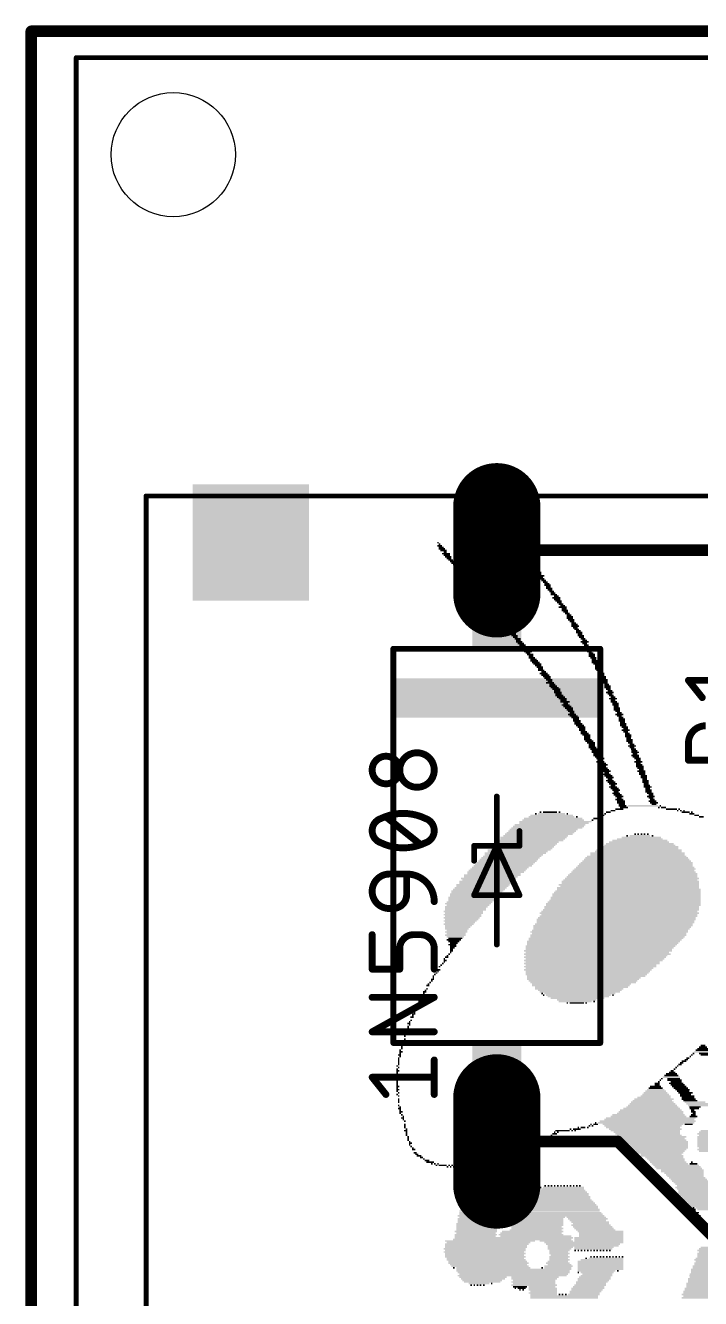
# Model space of a CAD drawing. Extents: x 38 to 139, y -3 to 81.
# Drawn here: x 37.85 to 55.25, y 48.33 to 81.15 of the extents above; entities that cross this region are included whole.
import ezdxf

# ---------------------------------------------------------------- set-up
doc = ezdxf.new("R2010")
doc.units = 0
for name, color, linetype in [('16', 132, 'CONTINUOUS'), ('17', 110, 'CONTINUOUS'), ('20', 31, 'CONTINUOUS'), ('21', 253, 'CONTINUOUS'), ('22', 253, 'CONTINUOUS'), ('23', 53, 'CONTINUOUS'), ('25', 253, 'CONTINUOUS'), ('27', 253, 'CONTINUOUS'), ('39', 12, 'CONTINUOUS'), ('51', 253, 'CONTINUOUS')]:
    doc.layers.add(name, color=color, linetype=linetype)

# ---------------------------------------------------------------- blocks, each defined once
blk = doc.blocks.new('RECT')
blk.add_solid([(-0.5, -0.5), (0.5, -0.5), (-0.5, 0.5), (0.5, 0.5)])
blk = doc.blocks.new('LONGP100')
at = {"const_width": 1}
blk.add_lwpolyline([(-0.5, 0), (0.5, 0)], dxfattribs=at)
at = {"const_width": 0.5}
for points in [[(-0.5, 0.25, 1), (-0.5, -0.25)], [(0.5, -0.25, 1), (0.5, 0.25)]]:
    blk.add_lwpolyline(points, format="xyb", dxfattribs=at)

msp = doc.modelspace()

# ---------------------------------------------------------------- linework, layer by layer
at = {"layer": '16', "const_width": 0.3}
for points in [[(38, 81), (138, 81)], [(38, 19.5), (38, 81)], [(50, 67.62), (63.5, 67.62)], [(53.12, 52.38), (50, 52.38)], [(58.5, 47), (53.12, 52.38)]]:
    msp.add_lwpolyline(points, dxfattribs=at)
at = {"layer": '16', "const_width": 0.15}
for points in [[(38, 81.075, 1), (38, 80.925)], [(38.075, 81, 1), (37.925, 81)], [(50, 67.695, 1), (50, 67.545)], [(50, 52.455, 1), (50, 52.305)], [(53.173, 52.433, 1), (53.067, 52.327)], [(53.12, 52.305, 1), (53.12, 52.455)]]:
    msp.add_lwpolyline(points, format="xyb", dxfattribs=at)
at = {"layer": '20'}
for p, q in [((137.98, 81.019), (37.973, 80.918)), ((37.973, 80.918), (37.973, 19.431))]:
    msp.add_line(p, q, dxfattribs=at)
msp.add_circle((41.66, 77.82), 1.6, dxfattribs=at)
at = {"layer": '21', "const_width": 0.1524}
for points in [[(47.333, 65.08), (52.667, 65.08)], [(47.333, 54.92), (47.333, 65.08)], [(52.667, 65.08), (52.667, 54.92)], [(50, 61.27), (50, 60)], [(50.5842, 60.381), (50.5842, 60)], [(49.4158, 58.73), (50, 60)], [(50, 60), (49.4158, 60)], [(49.4158, 60), (49.4158, 59.619)], [(50, 60), (50.5842, 58.73)], [(50, 60), (50, 57.46)], [(50.5842, 60), (50, 60)], [(50.5842, 58.73), (49.4158, 58.73)], [(52.667, 54.92), (47.333, 54.92)]]:
    msp.add_lwpolyline(points, dxfattribs=at)
at = {"layer": '21', "const_width": 0.0762}
for points in [[(47.333, 65.1181, 1), (47.333, 65.0419)], [(47.3711, 65.08, 1), (47.2949, 65.08)], [(52.7051, 65.08, 1), (52.6289, 65.08)], [(52.667, 65.0419, 1), (52.667, 65.1181)], [(50.0381, 61.27, 1), (49.9619, 61.27)], [(50.6223, 60.381, 1), (50.5461, 60.381)], [(49.4158, 60.0381, 1), (49.4158, 59.9619)], [(49.4539, 60, 1), (49.3777, 60)], [(50.0346, 60.0159, 1), (49.9654, 59.9841)], [(50.0381, 60, 1), (49.9619, 60)], [(50, 60.0381, 1), (50, 59.9619)], [(50.0346, 59.9841, 1), (49.9654, 60.0159)], [(50, 59.9619, 1), (50, 60.0381)], [(50.5842, 59.9619, 1), (50.5842, 60.0381)], [(49.9619, 60, 1), (50.0381, 60)], [(50.5461, 60, 1), (50.6223, 60)], [(49.3777, 59.619, 1), (49.4539, 59.619)], [(49.4158, 58.7681, 1), (49.4158, 58.6919)], [(49.3812, 58.7459, 1), (49.4504, 58.7141)], [(50.5496, 58.7141, 1), (50.6188, 58.7459)], [(50.5842, 58.6919, 1), (50.5842, 58.7681)], [(49.9619, 57.46, 1), (50.0381, 57.46)], [(47.333, 54.9581, 1), (47.333, 54.8819)], [(47.2949, 54.92, 1), (47.3711, 54.92)], [(52.6289, 54.92, 1), (52.7051, 54.92)], [(52.667, 54.8819, 1), (52.667, 54.9581)]]:
    msp.add_lwpolyline(points, format="xyb", dxfattribs=at)
at = {"layer": '22', "const_width": 0.127}
for points in [[(137.16, 80.32), (39.16, 80.32)], [(39.16, 80.32), (39.16, 20.32)], [(135.36, 69.02), (40.96, 69.02)], [(40.96, 69.02), (40.96, 31.62)]]:
    msp.add_lwpolyline(points, dxfattribs=at)
at = {"layer": '22', "const_width": 0.0635}
for points in [[(39.16, 80.3518, 1), (39.16, 80.2883)], [(39.1918, 80.32, 1), (39.1283, 80.32)], [(40.9918, 69.02, 1), (40.9282, 69.02)], [(40.96, 69.0518, 1), (40.96, 68.9883)]]:
    msp.add_lwpolyline(points, format="xyb", dxfattribs=at)
at = {"layer": '23'}
msp.add_point((50, 60), dxfattribs=at)
at = {"layer": '25', "const_width": 0.1778}
for points in [[(55.2959, 63.8227), (54.9403, 64.2672)], [(54.9403, 64.2672), (56.5405, 64.2672)], [(54.9403, 62.2075), (54.9403, 62.652)], [(56.5405, 62.2075), (54.9403, 62.2075)]]:
    msp.add_lwpolyline(points, dxfattribs=at)
at = {"layer": '25'}
for points, const_width in [([(54.975, 64.295, 1), (54.9056, 64.2394)], 0.0889), ([(54.9403, 64.3117, 1), (54.9403, 64.2228)], 0.0889), ([(55.2612, 63.7949, 1), (55.3306, 63.8505)], 0.0889), ([(55.3848, 63.0965, 0.4142), (54.9403, 62.652)], 0.1778), ([(54.9847, 62.652, 1), (54.8959, 62.652)], 0.0889), ([(54.8959, 62.652, 1), (54.9847, 62.652)], 0.0889), ([(54.9403, 62.2519, 1), (54.9403, 62.163)], 0.0889), ([(54.8959, 62.2075, 1), (54.9847, 62.2075)], 0.0889)]:
    msp.add_lwpolyline(points, format="xyb", dxfattribs=dict(at, const_width=const_width))
at = {"layer": '27'}
for points, const_width in [([(47.1425, 62.3114, 1), (47.1425, 61.6002)], 0.1778), ([(47.1425, 61.6002, 1), (47.1425, 62.3114)], 0.1778), ([(47.1425, 62.3559, 1), (47.1425, 62.267)], 0.0889), ([(47.1425, 62.267, 1), (47.1425, 62.3559)], 0.0889), ([(47.9426, 62.4003, 1), (47.9426, 61.5113)], 0.1778), ([(47.9426, 61.5113, 1), (47.9426, 62.4003)], 0.1778), ([(47.9426, 62.4447, 1), (47.9426, 62.3559)], 0.0889), ([(47.9426, 62.3559, 1), (47.9426, 62.4447)], 0.0889), ([(47.1425, 61.6446, 1), (47.1425, 61.5558)], 0.0889), ([(47.1425, 61.5558, 1), (47.1425, 61.6446)], 0.0889), ([(47.9426, 61.5558, 1), (47.9426, 61.4669)], 0.0889), ([(47.9426, 61.4669, 1), (47.9426, 61.5558)], 0.0889), ([(47.0092, 60.7038, 0.3205), (46.7869, 60.3927)], 0.1778), ([(47.587, 60.8372, 0.1139), (47.0092, 60.7038)], 0.1778), ([(46.9897, 60.7438, 1), (47.0286, 60.6639)], 0.0889), ([(47.0236, 60.6618, 1), (46.9947, 60.7459)], 0.0889), ([(47.1703, 60.783, 1), (47.1147, 60.7136)], 0.0889), ([(48.1649, 60.7038, 0.1139), (47.587, 60.8372)], 0.1778), ([(47.587, 60.8816, 1), (47.587, 60.7927)], 0.0889), ([(47.587, 60.7927, 1), (47.587, 60.8816)], 0.0889), ([(48.1793, 60.7459, 1), (48.1504, 60.6618)], 0.0889), ([(48.3871, 60.3927, 0.3205), (48.1649, 60.7038)], 0.1778), ([(48.1454, 60.6639, 1), (48.1843, 60.7438)], 0.0889), ([(46.7869, 60.3927, 0.3205), (47.0092, 60.0815)], 0.1778), ([(46.8313, 60.3927, 1), (46.7425, 60.3927)], 0.0889), ([(46.7425, 60.3927, 1), (46.8313, 60.3927)], 0.0889), ([(48.1649, 60.0815, 0.3205), (48.3871, 60.3927)], 0.1778), ([(48.4315, 60.3927, 1), (48.3427, 60.3927)], 0.0889), ([(48.3427, 60.3927, 1), (48.4315, 60.3927)], 0.0889), ([(47.0092, 60.0815, 0.1139), (47.587, 59.9482)], 0.1778), ([(47.0286, 60.1215, 1), (46.9897, 60.0416)], 0.0889), ([(46.9947, 60.0395, 1), (47.0236, 60.1236)], 0.0889), ([(47.587, 59.9482, 0.1139), (48.1649, 60.0815)], 0.1778), ([(48.0037, 60.0024, 1), (48.0593, 60.0718)], 0.0889), ([(48.1504, 60.1236, 1), (48.1793, 60.0395)], 0.0889), ([(48.1843, 60.0416, 1), (48.1454, 60.1215)], 0.0889), ([(47.587, 59.9926, 1), (47.587, 59.9037)], 0.0889), ([(47.587, 59.9037, 1), (47.587, 59.9926)], 0.0889), ([(47.2314, 59.2741, 1), (47.2314, 58.385)], 0.1778), ([(47.2314, 59.3185, 1), (47.2314, 59.2296)], 0.0889), ([(47.2314, 59.2296, 1), (47.2314, 59.3185)], 0.0889), ([(48.3871, 58.5629, 0.4142), (47.6759, 59.2741)], 0.1778), ([(47.6759, 59.3185, 1), (47.6759, 59.2296)], 0.0889), ([(47.7204, 59.2741, 1), (47.6315, 59.2741)], 0.0889), ([(47.6759, 59.2296, 1), (47.6759, 59.3185)], 0.0889), ([(47.3203, 58.385, 0.4142), (47.6759, 58.7407)], 0.1778), ([(47.7204, 58.7407, 1), (47.6315, 58.7407)], 0.0889), ([(47.6315, 58.7407, 1), (47.7204, 58.7407)], 0.0889), ([(47.2314, 58.4295, 1), (47.2314, 58.3406)], 0.0889), ([(47.2314, 58.3406, 1), (47.2314, 58.4295)], 0.0889), ([(47.3203, 58.4295, 1), (47.3203, 58.3406)], 0.0889), ([(47.3203, 58.3406, 1), (47.3203, 58.4295)], 0.0889), ([(48.3427, 58.5629, 1), (48.4316, 58.5629)], 0.0889), ([(46.8314, 57.7109, 1), (46.7425, 57.7109)], 0.0889), ([(47.8537, 57.7109, 0.4142), (47.4981, 57.3553)], 0.1778), ([(47.8537, 57.7554, 1), (47.8537, 57.6665)], 0.0889), ([(47.8537, 57.6665, 1), (47.8537, 57.7554)], 0.0889), ([(48.3871, 57.3553, 0.4142), (48.0315, 57.7109)], 0.1778), ([(48.0315, 57.7554, 1), (48.0315, 57.6665)], 0.0889), ([(48.0315, 57.6665, 1), (48.0315, 57.7554)], 0.0889), ([(47.5425, 57.3553, 1), (47.4537, 57.3553)], 0.0889), ([(48.4316, 57.3553, 1), (48.3427, 57.3553)], 0.0889), ([(47.4537, 57.3553, 1), (47.5425, 57.3553)], 0.0889), ([(48.3427, 57.3553, 1), (48.4316, 57.3553)], 0.0889), ([(46.7869, 56.8664, 1), (46.7869, 56.7775)], 0.0889), ([(46.7425, 56.8219, 1), (46.8314, 56.8219)], 0.0889), ([(47.4537, 56.8219, 1), (47.5425, 56.8219)], 0.0889), ([(47.4981, 56.7775, 1), (47.4981, 56.8664)], 0.0889), ([(48.3427, 56.8219, 1), (48.4316, 56.8219)], 0.0889), ([(46.7869, 56.1401, 1), (46.7869, 56.0512)], 0.0889), ([(48.4087, 56.0568, 1), (48.3655, 56.1346)], 0.0889), ([(48.3871, 56.0512, 1), (48.3871, 56.1401)], 0.0889), ([(46.7869, 55.2511, 1), (46.7869, 55.1622)], 0.0889), ([(46.7653, 55.2456, 1), (46.8085, 55.1678)], 0.0889), ([(48.3871, 55.1622, 1), (48.3871, 55.2511)], 0.0889), ([(48.4316, 54.4805, 1), (48.3427, 54.4805)], 0.0889), ([(46.8216, 54.0637, 1), (46.7522, 54.0082)], 0.0889), ([(46.7869, 54.0804, 1), (46.7869, 53.9915)], 0.0889), ([(48.3871, 53.9915, 1), (48.3871, 54.0804)], 0.0889), ([(47.1078, 53.5637, 1), (47.1772, 53.6192)], 0.0889), ([(48.3427, 53.5915, 1), (48.4316, 53.5915)], 0.0889)]:
    msp.add_lwpolyline(points, format="xyb", dxfattribs=dict(at, const_width=const_width))
at = {"layer": '27', "const_width": 0.1778}
for points in [[(48.0315, 60.0371), (47.1425, 60.7483)], [(47.2314, 59.2741), (47.6759, 59.2741)], [(47.6759, 59.2741), (47.6759, 58.7407)], [(47.3203, 58.385), (47.2314, 58.385)], [(46.7869, 56.8219), (46.7869, 57.7109)], [(48.0315, 57.7109), (47.8537, 57.7109)], [(47.4981, 57.3553), (47.4981, 56.8219)], [(48.3871, 56.8219), (48.3871, 57.3553)], [(47.4981, 56.8219), (46.7869, 56.8219)], [(46.7869, 55.2067), (48.3871, 56.0957)], [(48.3871, 56.0957), (46.7869, 56.0957)], [(48.3871, 55.2067), (46.7869, 55.2067)], [(48.3871, 53.5915), (48.3871, 54.4805)], [(47.1425, 53.5915), (46.7869, 54.036)], [(46.7869, 54.036), (48.3871, 54.036)]]:
    msp.add_lwpolyline(points, dxfattribs=at)
at = {"layer": '51', "const_width": 1.27}
for points in [[(50, 67.62), (50, 66.223)], [(50, 52.38), (50, 53.777)]]:
    msp.add_lwpolyline(points, dxfattribs=at)
at = {"layer": '51', "const_width": 0.635}
for points in [[(50.3175, 67.62, 1), (49.6825, 67.62)], [(49.6825, 66.223, 1), (50.3175, 66.223)], [(50.3175, 53.777, 1), (49.6825, 53.777)], [(49.6825, 52.38, 1), (50.3175, 52.38)]]:
    msp.add_lwpolyline(points, format="xyb", dxfattribs=at)

# ---------------------------------------------------------------- block references
at = {"layer": '17', "xscale": 2.2479, "yscale": 2.2479, "rotation": 270}
for p in [(50, 67.62), (50, 67.62), (50, 52.38), (50, 52.38)]:
    msp.add_blockref('LONGP100', p, dxfattribs=at)
at = {"layer": '21', "yscale": 0.0406}
for p, xscale in [((48.4853, 67.8174), 0.0406), ((48.5259, 67.7362), 0.1219), ((48.5259, 67.7768), 0.0406), ((48.5869, 67.6549), 0.1626), ((48.5666, 67.6955), 0.1219), ((48.6275, 67.6142), 0.1626), ((48.6885, 67.533), 0.2032), ((48.6682, 67.5736), 0.0813), ((48.7088, 67.4923), 0.1626), ((48.7494, 67.4517), 0.1626), ((48.7698, 67.411), 0.1219), ((48.8104, 67.3704), 0.1219), ((48.851, 67.3298), 0.1219), ((48.8917, 67.2891), 0.1219), ((50.7814, 67.3704), 0.1626), ((50.7611, 67.4517), 0.1219), ((50.7611, 67.4923), 0.0406), ((50.7611, 67.411), 0.0406), ((50.8018, 67.3298), 0.1219), ((50.8424, 67.2891), 0.1219), ((48.9323, 67.2485), 0.1219), ((48.973, 67.2078), 0.1219), ((49.0136, 67.1672), 0.1219), ((49.0339, 67.1266), 0.1626), ((49.0949, 67.0453), 0.2032), ((49.1152, 67.0046), 0.1626), ((49.0949, 67.0859), 0.1219), ((49.1762, 66.964), 0.2032), ((50.883, 67.2485), 0.1219), ((50.9237, 67.2078), 0.1219), ((50.9846, 67.1266), 0.1626), ((50.9643, 67.1672), 0.1219), ((51.0456, 67.0453), 0.2032), ((51.0659, 67.0046), 0.1626), ((51.0456, 67.0859), 0.1219), ((51.1269, 66.964), 0.2032), ((49.1762, 66.9234), 0.1219), ((49.2371, 66.8827), 0.1626), ((49.2574, 66.8421), 0.1219), ((49.2981, 66.8014), 0.1219), ((49.3387, 66.7608), 0.1219), ((49.3794, 66.7202), 0.1219), ((49.4403, 66.6389), 0.1626), ((49.42, 66.6795), 0.1219), ((51.1269, 66.9234), 0.1219), ((51.1675, 66.8827), 0.1219), ((51.2082, 66.8421), 0.1219), ((51.2488, 66.8014), 0.1219), ((51.2894, 66.7608), 0.1219), ((51.3098, 66.7202), 0.1626), ((51.3504, 66.6389), 0.1626), ((51.3301, 66.6795), 0.1219), ((49.5216, 66.5576), 0.1626), ((49.5013, 66.5982), 0.1219), ((49.5622, 66.517), 0.1626), ((49.5826, 66.4763), 0.2032), ((49.6029, 66.4357), 0.0813), ((49.6435, 66.395), 0.1626), ((49.6638, 66.3544), 0.1219), ((49.7248, 66.3138), 0.1626), ((51.3707, 66.5982), 0.1219), ((51.4114, 66.5576), 0.1219), ((51.452, 66.517), 0.1219), ((51.4723, 66.4763), 0.1626), ((51.5333, 66.395), 0.2032), ((51.5333, 66.4357), 0.1219), ((51.5536, 66.3544), 0.1626), ((51.5942, 66.3138), 0.1626), ((49.7451, 66.2731), 0.1219), ((49.7858, 66.2325), 0.1219), ((49.8467, 66.1512), 0.1626), ((49.8264, 66.1918), 0.1219), ((49.928, 66.0699), 0.1626), ((49.9077, 66.1106), 0.1219), ((49.9686, 66.0293), 0.1626), ((49.989, 65.9886), 0.2032), ((50.0296, 65.948), 0.1219), ((51.6146, 66.2731), 0.1219), ((51.6958, 66.1512), 0.2032), ((51.6552, 66.2325), 0.1219), ((51.6958, 66.1918), 0.1219), ((51.7568, 66.0699), 0.1626), ((51.7365, 66.1106), 0.1219), ((51.7771, 66.0293), 0.1219), ((51.8178, 65.9886), 0.1219), ((51.8584, 65.948), 0.1219), ((50.0499, 65.9074), 0.1626), ((50.0906, 65.8667), 0.1626), ((50.1312, 65.8261), 0.1626), ((50.1515, 65.7854), 0.1219), ((50.1922, 65.7448), 0.1219), ((50.2328, 65.7042), 0.1219), ((50.2531, 65.6635), 0.1626), ((50.3141, 65.6229), 0.1219), ((51.8787, 65.9074), 0.1626), ((51.8787, 65.8667), 0.1626), ((51.9194, 65.8261), 0.1626), ((51.9397, 65.7854), 0.1219), ((52.0006, 65.7042), 0.1626), ((51.9803, 65.7448), 0.1219), ((52.021, 65.6635), 0.2032), ((52.021, 65.6229), 0.1219), ((50.3141, 65.5822), 0.2032), ((50.375, 65.5416), 0.1626), ((50.3954, 65.501), 0.2032), ((50.4157, 65.4603), 0.1626), ((50.4563, 65.4197), 0.1626), ((50.4766, 65.379), 0.1219), ((50.5376, 65.3384), 0.1626), ((50.5579, 65.2978), 0.1219), ((52.0616, 65.5822), 0.1219), ((52.1022, 65.5416), 0.1219), ((52.1226, 65.501), 0.1626), ((52.1429, 65.4603), 0.1219), ((52.1632, 65.4197), 0.1626), ((52.1835, 65.379), 0.1219), ((52.2242, 65.3384), 0.1219), ((52.2648, 65.2978), 0.1219), ((50.5782, 65.2571), 0.1626), ((50.6189, 65.2165), 0.1626), ((50.6595, 65.1758), 0.1626), ((50.7002, 65.1352), 0.1626), ((50.7205, 65.0946), 0.2032), ((50.7611, 65.0539), 0.2032), ((50.8018, 65.0133), 0.2032), ((50.8018, 64.9726), 0.1219), ((52.2648, 65.2571), 0.2032), ((52.2648, 65.2165), 0.1219), ((52.3054, 65.1758), 0.1219), ((52.3461, 65.0946), 0.2032), ((52.3664, 65.0539), 0.1626), ((52.3461, 65.1352), 0.1219), ((52.3867, 65.0133), 0.1219), ((52.4274, 64.9726), 0.1219), ((50.8627, 64.932), 0.1626), ((50.883, 64.8914), 0.1219), ((50.9034, 64.8507), 0.1626), ((50.944, 64.8101), 0.1626), ((50.9643, 64.7694), 0.2032), ((51.005, 64.7288), 0.2032), ((51.0456, 64.6882), 0.2032), ((51.0659, 64.6475), 0.1626), ((52.4477, 64.932), 0.1626), ((52.4477, 64.8914), 0.1626), ((52.4883, 64.8507), 0.1626), ((52.5086, 64.8101), 0.1219), ((52.529, 64.7694), 0.1626), ((52.529, 64.7288), 0.1626), ((52.5696, 64.6882), 0.1626), ((52.5899, 64.6475), 0.1219), ((51.1066, 64.6069), 0.1626), ((51.1472, 64.5256), 0.1626), ((51.1269, 64.5662), 0.1219), ((51.2082, 64.4443), 0.2032), ((51.2082, 64.485), 0.1219), ((51.2488, 64.4037), 0.2032), ((51.2894, 64.363), 0.2032), ((51.3098, 64.3224), 0.1626), ((52.6102, 64.6069), 0.1626), ((52.6102, 64.5662), 0.1626), ((52.6509, 64.5256), 0.1626), ((52.6915, 64.4443), 0.1626), ((52.6915, 64.4037), 0.1626), ((52.6712, 64.485), 0.1219), ((52.7322, 64.363), 0.1626), ((52.7525, 64.3224), 0.1219), ((51.3504, 64.2818), 0.1626), ((51.3707, 64.2005), 0.2032), ((51.3707, 64.2411), 0.1219), ((51.4317, 64.1598), 0.1626), ((51.452, 64.1192), 0.2032), ((51.4926, 64.0786), 0.2032), ((51.5333, 64.0379), 0.2032), ((51.5536, 63.9973), 0.1626), ((52.7728, 64.2818), 0.1626), ((52.7728, 64.2411), 0.1626), ((52.7931, 64.2005), 0.1219), ((52.8338, 64.1598), 0.1219), ((52.8541, 64.1192), 0.1626), ((52.8541, 64.0786), 0.1626), ((52.8744, 64.0379), 0.1219), ((52.915, 63.9973), 0.1219), ((51.5739, 63.9566), 0.2032), ((51.5942, 63.916), 0.1626), ((51.6146, 63.8754), 0.2032), ((51.6552, 63.8347), 0.2032), ((51.6958, 63.7941), 0.2032), ((51.7162, 63.7534), 0.1626), ((51.7568, 63.7128), 0.2438), ((51.7771, 63.6722), 0.1219), ((52.915, 63.9566), 0.2032), ((52.915, 63.916), 0.1219), ((52.9963, 63.7941), 0.2032), ((52.9557, 63.8754), 0.1219), ((52.9963, 63.8347), 0.1219), ((52.9963, 63.7534), 0.1219), ((53.0166, 63.7128), 0.1626), ((53.0573, 63.6722), 0.1626), ((51.7771, 63.6315), 0.2032), ((51.8178, 63.5909), 0.2032), ((51.8584, 63.5502), 0.2032), ((51.8787, 63.5096), 0.1626), ((51.9194, 63.469), 0.1626), ((51.9397, 63.3877), 0.2032), ((51.9803, 63.347), 0.2032), ((51.9397, 63.4283), 0.1219), ((53.0573, 63.6315), 0.1626), ((53.0776, 63.5909), 0.1219), ((53.0979, 63.5502), 0.1626), ((53.0979, 63.5096), 0.1626), ((53.1182, 63.469), 0.1219), ((53.1589, 63.3877), 0.2032), ((53.1589, 63.4283), 0.1219), ((53.1589, 63.347), 0.1219), ((52.021, 63.3064), 0.2032), ((52.0413, 63.2658), 0.1626), ((52.0616, 63.2251), 0.2032), ((52.0819, 63.1845), 0.1626), ((52.1022, 63.1438), 0.2032), ((52.1429, 63.1032), 0.2032), ((52.1835, 63.0626), 0.2032), ((52.2038, 63.0219), 0.1626), ((53.2198, 63.2658), 0.1626), ((53.2198, 63.2251), 0.1626), ((53.1995, 63.3064), 0.1219), ((53.2605, 63.1438), 0.1626), ((53.2605, 63.1032), 0.1626), ((53.2402, 63.1845), 0.1219), ((53.3011, 63.0626), 0.1626), ((53.3214, 63.0219), 0.1219), ((52.2038, 62.9813), 0.1626), ((52.2445, 62.9406), 0.1626), ((52.2648, 62.9), 0.2032), ((52.3054, 62.8594), 0.2032), ((52.3258, 62.8187), 0.1626), ((52.3258, 62.7781), 0.1626), ((52.3461, 62.7374), 0.2032), ((52.3867, 62.6968), 0.2032), ((53.3214, 62.9813), 0.2032), ((53.3214, 62.9406), 0.1219), ((53.3621, 62.9), 0.1219), ((53.3824, 62.8594), 0.1626), ((53.3824, 62.8187), 0.1626), ((53.423, 62.7374), 0.1626), ((53.423, 62.6968), 0.1626), ((53.4027, 62.7781), 0.1219), ((52.4274, 62.6562), 0.2032), ((52.4477, 62.6155), 0.1626), ((52.4477, 62.5749), 0.1626), ((52.468, 62.5342), 0.2032), ((52.5086, 62.4936), 0.2032), ((52.529, 62.453), 0.1626), ((52.5493, 62.4123), 0.2032), ((52.5696, 62.3717), 0.1626), ((53.4434, 62.6562), 0.1219), ((53.484, 62.5749), 0.2032), ((53.484, 62.6155), 0.1219), ((53.484, 62.5342), 0.1219), ((53.5246, 62.4936), 0.1219), ((53.545, 62.453), 0.1626), ((53.5653, 62.4123), 0.2032), ((53.5653, 62.3717), 0.1219), ((52.5899, 62.331), 0.2032), ((52.6306, 62.2904), 0.2032), ((52.6712, 62.2498), 0.2032), ((52.6712, 62.1685), 0.2032), ((52.7118, 62.1278), 0.2032), ((52.6712, 62.2091), 0.1219), ((52.7525, 62.0872), 0.2032), ((52.7525, 62.0466), 0.1219), ((53.5653, 62.331), 0.2032), ((53.5856, 62.2904), 0.1626), ((53.6262, 62.2498), 0.1626), ((53.6466, 62.1685), 0.2032), ((53.6669, 62.0872), 0.1626), ((53.6872, 62.0466), 0.2032), ((53.6466, 62.2091), 0.1219), ((53.6466, 62.1278), 0.1219), ((52.7525, 62.0059), 0.2032), ((52.7931, 61.9653), 0.2032), ((52.8338, 61.9246), 0.2032), ((52.8338, 61.8434), 0.2032), ((52.8338, 61.884), 0.1219), ((52.8744, 61.8027), 0.2032), ((52.915, 61.7621), 0.2032), ((52.915, 61.6808), 0.2032), ((52.915, 61.7214), 0.1219), ((53.7075, 62.0059), 0.1626), ((53.7278, 61.9246), 0.2032), ((53.7278, 61.9653), 0.1219), ((53.7482, 61.884), 0.1626), ((53.7482, 61.8434), 0.1626), ((53.7888, 61.8027), 0.1626), ((53.7888, 61.7621), 0.1626), ((53.8294, 61.6808), 0.1626), ((53.8091, 61.7214), 0.1219), ((52.9557, 61.6402), 0.2032), ((52.9963, 61.5995), 0.2032), ((52.9963, 61.5182), 0.2032), ((52.9963, 61.5589), 0.1219), ((53.037, 61.4776), 0.2032), ((53.0776, 61.437), 0.2032), ((53.0776, 61.3557), 0.2032), ((53.0776, 61.3963), 0.1219), ((53.8294, 61.6402), 0.1626), ((53.8701, 61.5589), 0.1626), ((53.8904, 61.5182), 0.2032), ((53.8498, 61.5995), 0.1219), ((53.9107, 61.437), 0.1626), ((53.9107, 61.3963), 0.1626), ((53.8904, 61.4776), 0.1219), ((53.9514, 61.3557), 0.1626), ((53.1182, 61.315), 0.2032), ((53.1589, 61.2744), 0.2032), ((53.1589, 61.1931), 0.2032), ((53.1995, 61.1525), 0.2032), ((53.1995, 61.1118), 0.2032), ((53.1589, 61.2338), 0.1219), ((53.2198, 61.0712), 0.1626), ((53.2402, 61.0306), 0.2032), ((53.7685, 61.0306), 0.7722), ((53.9717, 61.2744), 0.2032), ((54.0123, 61.1525), 0.2032), ((53.9717, 61.315), 0.1219), ((53.9717, 61.2338), 0.1219), ((54.0123, 61.1931), 0.1219), ((54.053, 61.1118), 0.2032), ((54.053, 61.0712), 0.1219), ((54.2155, 61.0306), 0.0406), ((51.452, 60.7054), 1.5037), ((51.4114, 60.7461), 1.1786), ((51.4114, 60.7867), 1.0973), ((51.005, 60.8274), 0.0406), ((51.4114, 60.8274), 0.6909), ((51.1269, 60.868), 0.0406), ((51.3707, 60.868), 0.3658), ((51.6146, 60.868), 0.0406), ((51.8178, 60.8274), 0.0406), ((52.0616, 60.7461), 0.0406), ((52.5493, 60.7054), 0.1219), ((52.6306, 60.7461), 0.0406), ((52.7118, 60.7867), 0.1219), ((52.7931, 60.8274), 0.0406), ((52.8744, 60.868), 0.1219), ((52.9963, 60.9086), 0.1219), ((53.1589, 60.9493), 0.2032), ((53.2808, 60.9899), 0.2032), ((54.1749, 60.9899), 0.0406), ((54.2968, 60.9899), 0.1219), ((54.5, 60.9493), 0.2845), ((54.6626, 60.9086), 0.0406), ((54.7032, 60.9493), 0.0406), ((54.7438, 60.9086), 0.0406), ((54.8658, 60.868), 0.2032), ((54.8251, 60.9086), 0.0406), ((55.0283, 60.8274), 0.1219), ((55.0283, 60.868), 0.0406), ((55.1502, 60.7867), 0.1219), ((55.2722, 60.7461), 0.1219), ((51.1675, 60.3803), 1.7475), ((51.2082, 60.421), 1.7475), ((51.2894, 60.4616), 1.8288), ((51.3301, 60.5022), 1.8288), ((51.3707, 60.5429), 1.8288), ((51.4723, 60.5835), 1.7882), ((51.513, 60.6242), 1.8694), ((51.452, 60.6648), 1.585), ((52.468, 60.6648), 0.0406), ((50.7611, 60.0552), 1.585), ((50.8627, 60.1365), 1.7069), ((50.8018, 60.0958), 1.585), ((50.944, 60.2178), 1.7069), ((50.9237, 60.1771), 1.6662), ((51.005, 60.2584), 1.6662), ((51.0862, 60.299), 1.7475), ((51.1269, 60.3397), 1.7475), ((53.6872, 60.0552), 1.7475), ((53.6669, 60.0958), 1.5443), ((53.6872, 60.1365), 1.4224), ((53.6872, 60.1771), 1.1786), ((53.7278, 60.2178), 1.016), ((53.3621, 60.2584), 0.0406), ((53.6872, 60.2584), 0.5283), ((53.5653, 60.299), 0.0406), ((53.6466, 60.299), 0.0406), ((53.7278, 60.299), 0.0406), ((53.8091, 60.299), 0.0406), ((53.8904, 60.299), 0.0406), ((54.0123, 60.2584), 0.0406), ((50.3954, 59.7301), 1.5037), ((50.4766, 59.8114), 1.585), ((50.436, 59.7707), 1.5037), ((50.5782, 59.8926), 1.6256), ((50.5376, 59.852), 1.5443), ((50.6392, 59.9333), 1.585), ((50.6798, 59.9739), 1.585), ((50.7205, 60.0146), 1.585), ((53.6059, 59.7301), 2.5603), ((53.6262, 59.8114), 2.4384), ((53.6262, 59.7707), 2.4384), ((53.6466, 59.852), 2.2352), ((53.6669, 59.8926), 2.1946), ((53.6466, 59.9333), 2.0726), ((53.6669, 59.9739), 2.032), ((53.6872, 60.0146), 1.8288), ((50.0499, 59.405), 1.463), ((50.0906, 59.4456), 1.463), ((50.1515, 59.4862), 1.5037), ((50.1922, 59.5269), 1.5037), ((50.2328, 59.5675), 1.5037), ((50.2734, 59.6082), 1.5037), ((50.3141, 59.6488), 1.5037), ((50.3547, 59.6894), 1.5037), ((53.5653, 59.405), 3.1293), ((53.5653, 59.4456), 3.048), ((53.5653, 59.4862), 2.9667), ((53.5856, 59.5269), 2.9261), ((53.6059, 59.5675), 2.8854), ((53.6059, 59.6082), 2.8042), ((53.6059, 59.6488), 2.7229), ((53.6059, 59.6894), 2.6416), ((49.7248, 59.0798), 1.3818), ((49.7858, 59.1611), 1.4224), ((49.7858, 59.1205), 1.3411), ((49.8467, 59.2018), 1.3818), ((49.8874, 59.2424), 1.463), ((49.9686, 59.3237), 1.463), ((49.928, 59.283), 1.3818), ((50.0093, 59.3643), 1.463), ((53.4434, 59.0798), 3.5357), ((53.4434, 59.1205), 3.4544), ((53.484, 59.1611), 3.4544), ((53.484, 59.2018), 3.3731), ((53.5043, 59.2424), 3.3325), ((53.5246, 59.283), 3.2918), ((53.5246, 59.3237), 3.2106), ((53.5246, 59.3643), 3.1293), ((49.4403, 58.7547), 1.3005), ((49.5013, 58.836), 1.3411), ((49.481, 58.7954), 1.3005), ((49.5419, 58.8766), 1.3411), ((49.5826, 58.9173), 1.3411), ((49.6435, 58.9986), 1.3818), ((49.6232, 58.9579), 1.3411), ((49.7045, 59.0392), 1.3411), ((53.3418, 58.7547), 3.8202), ((53.3621, 58.7954), 3.7795), ((53.3824, 58.836), 3.7389), ((53.3824, 58.9173), 3.6576), ((53.4027, 58.8766), 3.6982), ((53.4027, 58.9986), 3.617), ((53.423, 58.9579), 3.5763), ((53.4434, 59.0392), 3.5357), ((49.2574, 58.5109), 1.1786), ((49.2168, 58.4296), 1.0973), ((49.2574, 58.4702), 1.0973), ((49.2981, 58.5515), 1.1786), ((49.359, 58.6328), 1.2192), ((49.3387, 58.5922), 1.1786), ((49.3794, 58.6734), 1.2598), ((49.42, 58.7141), 1.2598), ((53.2198, 58.4296), 3.9827), ((53.2605, 58.5109), 3.9827), ((53.2605, 58.4702), 3.9827), ((53.2808, 58.5515), 3.9421), ((53.3011, 58.5922), 3.9014), ((53.3214, 58.6734), 3.8608), ((53.3214, 58.6328), 3.8608), ((53.3418, 58.7141), 3.8202), ((49.1355, 58.3077), 1.016), ((49.1152, 58.2264), 0.9754), ((49.0949, 58.1451), 0.9347), ((49.1558, 58.267), 0.9754), ((49.1355, 58.1858), 0.9347), ((49.1965, 58.389), 1.0566), ((49.1965, 58.3483), 1.0566), ((49.0949, 58.1045), 0.8534), ((53.0776, 58.1045), 4.1046), ((53.0979, 58.1451), 4.064), ((53.1589, 58.267), 4.1046), ((53.1386, 58.1858), 4.064), ((53.1589, 58.3077), 4.0234), ((53.1589, 58.2264), 4.0234), ((53.1995, 58.3483), 4.0234), ((53.2198, 58.389), 3.9827), ((49.0542, 58.0638), 0.8534), ((49.0136, 57.9826), 0.7722), ((49.0542, 58.0232), 0.7722), ((49.0136, 57.9419), 0.6909), ((48.9526, 57.7794), 0.569), ((48.9933, 57.9013), 0.6502), ((48.973, 57.8606), 0.6096), ((48.973, 57.82), 0.5283), ((52.8947, 57.7794), 4.064), ((52.915, 57.82), 4.0234), ((52.9963, 57.9419), 4.1046), ((52.976, 57.9013), 4.064), ((52.9557, 57.8606), 4.0234), ((53.0166, 57.9826), 4.064), ((53.0573, 58.0638), 4.064), ((53.0573, 58.0232), 4.064), ((48.9323, 57.6981), 0.5283), ((48.9526, 57.7387), 0.4877), ((48.9323, 57.6574), 0.447), ((48.8917, 57.5762), 0.3658), ((48.9323, 57.6168), 0.3658), ((48.851, 57.4542), 0.2032), ((48.8917, 57.5355), 0.2845), ((48.8917, 57.4949), 0.2032), ((52.7525, 57.5355), 3.9421), ((52.7118, 57.4542), 3.8608), ((52.7322, 57.4949), 3.9014), ((52.8134, 57.6168), 3.9827), ((52.7931, 57.5762), 3.9421), ((52.8744, 57.6981), 4.0234), ((52.8541, 57.6574), 3.9827), ((52.8947, 57.7387), 3.9827), ((48.6478, 57.0885), 0.0406), ((48.7088, 57.1291), 0.0813), ((48.7291, 57.1698), 0.0406), ((48.7698, 57.2104), 0.0406), ((48.8714, 57.4136), 0.1626), ((48.851, 57.373), 0.1219), ((48.8307, 57.3323), 0.0813), ((48.8307, 57.2917), 0.0813), ((48.8104, 57.251), 0.0406), ((52.6102, 57.2917), 3.8202), ((52.5899, 57.2104), 3.7795), ((52.529, 57.1291), 3.6576), ((52.6712, 57.4136), 3.8608), ((52.6509, 57.373), 3.8202), ((52.5899, 57.251), 3.6982), ((52.5696, 57.1698), 3.6576), ((52.6306, 57.3323), 3.7795), ((52.529, 57.0885), 3.5763), ((48.4853, 56.804), 0.1219), ((48.4853, 56.7634), 0.0406), ((48.5259, 56.8853), 0.0406), ((48.5666, 56.9259), 0.0406), ((48.6072, 56.9666), 0.0406), ((48.6682, 57.0478), 0.0813), ((48.6478, 57.0072), 0.0406), ((52.407, 56.8853), 3.4138), ((52.4883, 57.0478), 3.5763), ((52.4477, 56.9666), 3.495), ((52.3461, 56.804), 3.2918), ((52.468, 57.0072), 3.4544), ((52.3867, 56.8446), 3.2918), ((52.3461, 56.7634), 3.2106), ((52.4274, 56.9259), 3.3731), ((48.2414, 56.4382), 0.0406), ((48.2821, 56.4789), 0.0406), ((48.343, 56.5602), 0.0813), ((48.3227, 56.5195), 0.0406), ((48.3634, 56.6414), 0.0406), ((48.3634, 56.6008), 0.0406), ((48.404, 56.6821), 0.0406), ((48.4446, 56.7227), 0.0406), ((52.3054, 56.6821), 3.1293), ((52.3258, 56.7227), 3.1699), ((52.3054, 56.6414), 3.048), ((52.2445, 56.6008), 2.9261), ((52.2242, 56.5602), 2.8854), ((52.2242, 56.5195), 2.8042), ((52.2242, 56.4789), 2.7229), ((52.1835, 56.4382), 2.5603), ((48.0992, 56.1538), 0.0813), ((48.0789, 56.1131), 0.0406), ((48.1398, 56.235), 0.0813), ((48.1195, 56.1944), 0.0406), ((48.1602, 56.2757), 0.0406), ((48.2211, 56.3976), 0.0813), ((48.2008, 56.3163), 0.0406), ((52.1632, 56.3976), 2.5197), ((52.1835, 56.357), 2.3978), ((52.1226, 56.3163), 2.2758), ((52.1429, 56.2757), 2.1539), ((52.1429, 56.235), 2.0726), ((51.1675, 56.1944), 0.0406), ((51.2082, 56.1538), 0.0406), ((52.1429, 56.1944), 1.8288), ((52.1022, 56.1538), 1.6662), ((52.1022, 56.1131), 1.585), ((52.9963, 56.1538), 0.0406), ((47.9366, 55.8286), 0.0813), ((47.9163, 55.788), 0.0406), ((47.957, 55.9099), 0.0406), ((48.0179, 55.9912), 0.0813), ((47.9976, 55.9506), 0.0406), ((48.0382, 56.0725), 0.0406), ((52.0819, 56.0725), 1.3818), ((52.0616, 56.0318), 1.016), ((52.021, 55.9912), 0.8534), ((51.8178, 55.9506), 0.0406), ((52.0616, 55.9506), 0.3658), ((52.3054, 55.9506), 0.0406), ((52.5086, 55.9912), 0.0406), ((52.6306, 56.0318), 0.0406), ((47.7538, 55.4629), 0.0406), ((47.8147, 55.5848), 0.0813), ((47.7944, 55.5035), 0.0406), ((47.835, 55.6254), 0.0406), ((47.8554, 55.6661), 0.0813), ((47.8757, 55.7474), 0.0406), ((47.8757, 55.7067), 0.0406), ((47.6522, 55.1784), 0.0813), ((47.6725, 55.219), 0.0406), ((47.6725, 55.1378), 0.0406), ((47.7334, 55.4222), 0.0813), ((47.7131, 55.341), 0.0406), ((47.7131, 55.3003), 0.0406), ((47.7131, 55.2597), 0.0406), ((47.7538, 55.3816), 0.0406), ((47.5709, 54.9346), 0.0813), ((47.5506, 54.8533), 0.0406), ((47.5506, 54.8126), 0.0406), ((47.5912, 54.9752), 0.0406), ((47.5912, 54.8939), 0.0406), ((47.6318, 55.0971), 0.0406), ((47.6318, 55.0158), 0.0406), ((55.3128, 54.8126), 0.2032), ((55.3128, 54.8533), 0.1219), ((47.4896, 54.6094), 0.0813), ((47.4693, 54.5282), 0.0406), ((47.4693, 54.4875), 0.0406), ((47.5099, 54.7314), 0.0406), ((47.5302, 54.6907), 0.0813), ((47.5099, 54.6501), 0.0406), ((47.5099, 54.5688), 0.0406), ((47.5506, 54.772), 0.0406), ((54.8861, 54.4875), 0.0813), ((54.9267, 54.5282), 0.0813), ((54.9877, 54.5688), 0.0406), ((55.0283, 54.6094), 0.0406), ((55.069, 54.6501), 0.0406), ((55.3128, 54.6907), 0.447), ((55.3128, 54.7314), 0.3658), ((55.3128, 54.772), 0.2845), ((55.3941, 54.6501), 0.3658), ((55.4347, 54.6094), 0.3658), ((47.4286, 54.325), 0.0406), ((47.4286, 54.2437), 0.0406), ((47.449, 54.203), 0.0813), ((47.4286, 54.1624), 0.0406), ((47.4693, 54.4469), 0.0406), ((47.4693, 54.4062), 0.0406), ((47.4693, 54.3656), 0.0406), ((47.4693, 54.2843), 0.0406), ((54.5203, 54.1624), 0.1626), ((54.5203, 54.203), 0.0813), ((54.5813, 54.2437), 0.0406), ((54.6219, 54.2843), 0.0406), ((54.6626, 54.325), 0.0406), ((54.7235, 54.3656), 0.0813), ((54.7642, 54.4062), 0.0813), ((54.8251, 54.4469), 0.1219), ((47.4286, 54.1218), 0.0406), ((47.4286, 54.0811), 0.0406), ((47.4286, 54.0405), 0.0406), ((47.4286, 53.9998), 0.0406), ((47.4286, 53.9592), 0.0406), ((47.4286, 53.9186), 0.0406), ((47.4286, 53.8779), 0.0406), ((47.4286, 53.8373), 0.0406), ((54.1342, 53.8779), 0.1219), ((54.1342, 53.8373), 0.1219), ((54.1749, 53.9186), 0.0406), ((54.2155, 53.9592), 0.0406), ((54.2562, 53.9998), 0.0406), ((54.5, 54.0405), 0.447), ((54.5, 54.0811), 0.3658), ((54.5, 54.1218), 0.2845), ((54.561, 53.9998), 0.3251), ((54.5813, 53.9592), 0.3658), ((54.6219, 53.8779), 0.3658), ((54.6219, 53.9186), 0.2845), ((54.6626, 53.8373), 0.3658), ((47.449, 53.7966), 0.0813), ((47.4286, 53.756), 0.0406), ((47.449, 53.7154), 0.0813), ((47.4286, 53.6747), 0.0406), ((47.4286, 53.5934), 0.0406), ((47.4693, 53.6341), 0.0406), ((47.4693, 53.5528), 0.0406), ((54.053, 53.5122), 0.8534), ((54.0936, 53.5528), 0.7722), ((54.0936, 53.5934), 0.6909), ((54.0936, 53.6341), 0.6096), ((54.0936, 53.6747), 0.5283), ((54.0936, 53.7154), 0.447), ((54.0936, 53.756), 0.3658), ((54.0936, 53.7966), 0.2845), ((54.7032, 53.7966), 0.3658), ((54.7438, 53.756), 0.3658), ((54.7845, 53.7154), 0.3658), ((54.8048, 53.6747), 0.3251), ((54.8658, 53.6341), 0.3658), ((54.9064, 53.5528), 0.3658), ((54.8658, 53.5934), 0.2845), ((54.9267, 53.5122), 0.3251), ((47.4693, 53.4715), 0.0406), ((47.4693, 53.4309), 0.0406), ((47.4693, 53.3902), 0.0406), ((47.4693, 53.309), 0.0406), ((47.4896, 53.2277), 0.0813), ((47.5099, 53.2683), 0.0406), ((47.5099, 53.187), 0.0406), ((53.9717, 53.187), 1.585), ((53.992, 53.2277), 1.463), ((54.0123, 53.2683), 1.3411), ((54.0123, 53.309), 1.2598), ((54.0123, 53.3496), 1.1786), ((54.0123, 53.3902), 1.0973), ((54.0123, 53.4309), 1.016), ((54.053, 53.4715), 1.016), ((54.947, 53.4715), 0.3658), ((54.9877, 53.4309), 0.3658), ((55.1096, 53.3902), 0.5283), ((56.7352, 53.3496), 3.6982), ((56.7758, 53.309), 3.6982), ((55.1096, 53.2683), 0.2845), ((55.0893, 53.2277), 0.2438), ((55.0486, 53.187), 0.0813), ((47.5302, 53.1464), 0.0813), ((47.5099, 53.1058), 0.0406), ((47.5506, 53.0651), 0.0406), ((47.5709, 52.9838), 0.0813), ((47.5912, 53.0245), 0.0406), ((47.5912, 52.9432), 0.0406), ((47.6318, 52.9026), 0.0406), ((47.6318, 52.8213), 0.0406), ((52.4274, 52.8213), 0.0406), ((52.5493, 52.8213), 0.1219), ((52.5493, 52.8619), 0.0406), ((53.8498, 52.8619), 2.479), ((53.8904, 52.9026), 2.479), ((53.7685, 52.8213), 2.0726), ((53.931, 52.9432), 2.3165), ((53.9717, 52.9838), 2.3165), ((53.9107, 53.0245), 1.9507), ((53.9107, 53.0651), 1.8694), ((53.9514, 53.1058), 1.7069), ((53.9717, 53.1464), 1.6662), ((54.947, 52.8213), 0.2032), ((55.069, 53.0245), 0.2032), ((55.069, 53.1464), 0.1219), ((55.069, 53.0651), 0.1219), ((55.0893, 53.1058), 0.0813), ((47.6318, 52.7806), 0.0406), ((47.6318, 52.74), 0.0406), ((47.6522, 52.6587), 0.0813), ((47.6725, 52.6994), 0.0406), ((47.6725, 52.6181), 0.0406), ((47.6725, 52.5774), 0.0406), ((47.6725, 52.5368), 0.0406), ((47.7131, 52.4962), 0.0406), ((51.3301, 52.4962), 0.1219), ((51.4114, 52.5368), 0.0406), ((51.4926, 52.5774), 0.1219), ((51.4926, 52.6181), 0.0406), ((51.6958, 52.6587), 0.3658), ((51.5739, 52.6181), 0.0406), ((51.899, 52.6994), 0.0406), ((51.9397, 52.6587), 0.0406), ((52.0616, 52.6994), 0.2032), ((52.021, 52.6587), 0.0406), ((52.1022, 52.74), 0.0406), ((52.2242, 52.74), 0.1219), ((52.3461, 52.74), 0.0406), ((52.3867, 52.7806), 0.0406), ((52.468, 52.7806), 0.0406), ((53.7685, 52.7806), 1.9914), ((53.7685, 52.74), 1.9101), ((53.8294, 52.6994), 1.8694), ((53.8294, 52.6587), 1.7882), ((53.8701, 52.6181), 1.7069), ((53.8904, 52.5774), 1.6662), ((53.931, 52.5368), 1.6662), ((54.0123, 52.4962), 1.7475), ((55.6379, 52.4962), 0.9347), ((55.6176, 52.5774), 0.8941), ((55.6176, 52.6181), 0.8128), ((55.6379, 52.5368), 0.8534), ((55.6379, 52.6587), 0.7722), ((47.7131, 52.4555), 0.0406), ((47.7131, 52.4149), 0.0406), ((47.7741, 52.3336), 0.0813), ((47.7538, 52.3742), 0.0406), ((47.7538, 52.293), 0.0406), ((47.7944, 52.2523), 0.0406), ((47.835, 52.2117), 0.0406), ((47.8554, 52.171), 0.0813), ((50.7205, 52.171), 0.2032), ((50.8018, 52.2117), 0.1219), ((50.8627, 52.2523), 0.0813), ((50.9643, 52.293), 0.1219), ((51.0253, 52.3336), 0.0813), ((51.1269, 52.3742), 0.1219), ((51.1675, 52.4149), 0.1219), ((51.2488, 52.4555), 0.0406), ((54.0123, 52.4555), 1.6662), ((54.053, 52.4149), 1.6662), ((54.1139, 52.3742), 1.6256), ((54.1139, 52.3336), 1.6256), ((54.1749, 52.293), 1.5037), ((54.1952, 52.2523), 1.463), ((54.2155, 52.2117), 1.4224), ((54.2155, 52.171), 1.3411), ((55.6582, 52.4555), 0.9754), ((55.6582, 52.4149), 0.9754), ((55.6582, 52.3742), 0.9754), ((55.6582, 52.293), 0.9754), ((55.6786, 52.3336), 1.016), ((55.6786, 52.2523), 1.016), ((55.6786, 52.171), 1.016), ((55.6786, 52.2117), 0.9347), ((47.896, 52.0898), 0.0813), ((47.9366, 52.0491), 0.0813), ((47.9976, 52.0085), 0.1219), ((48.0586, 51.9678), 0.0813), ((48.1195, 51.9272), 0.0406), ((48.2008, 51.8866), 0.1219), ((48.2821, 51.8459), 0.2032), ((49.9077, 51.8459), 1.016), ((50.0296, 51.8866), 0.8534), ((50.0906, 51.9272), 0.7315), ((49.867, 51.9678), 0.0406), ((50.1922, 51.9678), 0.5283), ((49.989, 52.0085), 0.0406), ((50.2734, 52.0085), 0.447), ((50.1922, 52.0491), 0.0406), ((50.375, 52.0491), 0.2438), ((50.3141, 52.0898), 0.0406), ((50.4766, 52.0898), 0.2032), ((50.5986, 52.1304), 0.0406), ((50.6798, 52.1304), 0.0406), ((54.2155, 52.1304), 1.2598), ((54.2155, 52.0898), 1.1786), ((54.2358, 52.0491), 1.0566), ((54.2562, 52.0085), 1.0973), ((54.3171, 51.9678), 0.9754), ((54.3578, 51.9272), 0.9754), ((54.3781, 51.8866), 0.9347), ((54.4187, 51.8459), 0.9347), ((55.0283, 51.8459), 0.0406), ((55.6786, 52.1304), 0.9347), ((48.3227, 51.8053), 0.0406), ((48.404, 51.8053), 0.0406), ((48.4446, 51.7646), 0.0406), ((48.4853, 51.8053), 0.0406), ((48.6072, 51.7646), 0.2032), ((48.7291, 51.724), 0.0406), ((48.7698, 51.7646), 0.0406), ((48.8104, 51.724), 0.0406), ((48.851, 51.7646), 0.0406), ((48.8917, 51.724), 0.0406), ((48.9323, 51.7646), 0.0406), ((48.973, 51.724), 0.0406), ((49.0136, 51.7646), 0.0406), ((49.0542, 51.724), 0.0406), ((49.0949, 51.7646), 0.0406), ((49.1355, 51.724), 0.0406), ((49.1762, 51.7646), 0.0406), ((49.2168, 51.724), 0.0406), ((49.8264, 51.7646), 1.1786), ((49.7858, 51.5208), 1.0973), ((49.8264, 51.724), 1.0973), ((49.8264, 51.6427), 1.0973), ((49.8264, 51.6021), 1.0973), ((49.8264, 51.5614), 1.0973), ((49.867, 51.6834), 1.0973), ((49.8874, 51.8053), 1.0566), ((54.4594, 51.8053), 0.9347), ((54.6219, 51.7646), 1.1786), ((54.6626, 51.724), 1.1786), ((54.7032, 51.6834), 1.1786), ((54.7845, 51.6427), 1.0973), ((54.7845, 51.6021), 1.0973), ((54.8251, 51.5614), 1.016), ((54.8454, 51.5208), 0.9754), ((55.069, 51.8053), 0.2032), ((49.7248, 51.1957), 1.1379), ((49.7451, 51.3176), 1.0973), ((49.7451, 51.277), 1.0973), ((49.7451, 51.2363), 1.0973), ((49.7858, 51.4395), 1.0973), ((49.7858, 51.3989), 1.0973), ((49.7858, 51.3582), 1.0973), ((49.8061, 51.4802), 1.0566), ((51.1269, 51.1957), 0.0406), ((51.7162, 51.1957), 1.0566), ((51.2488, 51.2363), 0.0406), ((51.3301, 51.2363), 0.0406), ((51.4114, 51.2363), 0.0406), ((51.4926, 51.2363), 0.0406), ((51.5739, 51.2363), 0.0406), ((51.6552, 51.2363), 0.0406), ((51.7365, 51.2363), 0.0406), ((51.8178, 51.2363), 0.0406), ((51.899, 51.2363), 0.0406), ((51.9803, 51.2363), 0.0406), ((52.0616, 51.2363), 0.0406), ((52.1429, 51.2363), 0.0406), ((54.8658, 51.4802), 0.9347), ((54.9064, 51.4395), 0.9347), ((54.947, 51.3989), 0.9347), ((55.0283, 51.3582), 1.016), ((56.2069, 51.3176), 3.2918), ((56.2475, 51.277), 3.2918), ((56.2069, 51.1957), 3.2106), ((56.2069, 51.2363), 3.1293), ((49.6638, 50.9112), 1.0973), ((49.6638, 50.8706), 1.0973), ((49.7045, 51.1144), 1.0973), ((49.7045, 51.0738), 1.0973), ((49.7045, 51.0331), 1.0973), ((49.6842, 50.9925), 1.0566), ((49.7045, 50.9518), 1.0973), ((49.7451, 51.155), 1.0973), ((51.6349, 50.9518), 1.5443), ((51.6349, 50.9112), 1.5443), ((51.6552, 50.8706), 1.585), ((51.6146, 51.0331), 1.5037), ((51.6349, 50.9925), 1.463), ((51.6349, 51.0738), 1.3818), ((51.6552, 51.1144), 1.2598), ((51.0862, 51.155), 0.0406), ((51.6958, 51.155), 1.0973), ((56.2069, 51.155), 3.1293), ((56.2069, 51.1144), 3.048), ((56.1866, 51.0738), 3.0074), ((56.1662, 51.0331), 2.9667), ((56.1662, 50.9925), 2.8854), ((56.1662, 50.9518), 2.8042), ((56.1459, 50.9112), 2.6822), ((56.1459, 50.8706), 2.6822), ((49.9077, 50.5861), 1.7475), ((50.8627, 50.5454), 3.6576), ((49.867, 50.7893), 1.585), ((49.928, 50.6674), 1.7069), ((49.928, 50.6267), 1.7069), ((49.9077, 50.708), 1.6662), ((49.6638, 50.8299), 1.0973), ((49.9077, 50.7486), 1.585), ((50.2734, 50.8299), 0.0406), ((50.436, 50.8299), 0.2032), ((51.6958, 50.7486), 1.7475), ((51.7162, 50.708), 1.7882), ((51.7162, 50.6674), 1.7882), ((51.7365, 50.6267), 1.8288), ((51.7365, 50.5861), 1.8288), ((51.6755, 50.8299), 1.6256), ((51.6958, 50.7893), 1.6662), ((56.1256, 50.8299), 2.479), ((56.1256, 50.7893), 2.3978), ((56.1256, 50.7486), 2.3165), ((56.1053, 50.708), 2.2758), ((55.069, 50.6674), 0.0406), ((55.0893, 50.6267), 0.0813), ((55.1502, 50.5454), 0.1219), ((55.1096, 50.5861), 0.0406), ((56.1256, 50.6674), 1.9914), ((56.085, 50.6267), 1.8288), ((49.5013, 50.261), 1.0973), ((49.5013, 50.2203), 1.0973), ((49.5419, 50.3829), 1.0973), ((49.5419, 50.3016), 1.0973), ((50.883, 50.4642), 3.7795), ((49.5216, 50.3422), 1.0566), ((49.9077, 50.5048), 1.7475), ((49.6232, 50.4235), 1.1786), ((51.005, 50.4235), 1.5037), ((51.005, 50.3829), 1.4224), ((51.0253, 50.3422), 1.3818), ((51.0456, 50.3016), 1.3411), ((51.0456, 50.261), 1.3411), ((51.0456, 50.2203), 1.3411), ((51.7771, 50.5048), 1.9101), ((52.3054, 50.4235), 1.016), ((52.3461, 50.3829), 1.016), ((52.3461, 50.3422), 0.9347), ((52.407, 50.3016), 0.9754), ((52.4274, 50.2203), 1.016), ((52.4274, 50.261), 0.9347), ((55.1502, 50.5048), 0.0406), ((55.2112, 50.4642), 0.0813), ((55.2315, 50.4235), 0.0406), ((49.4606, 50.0578), 1.0973), ((49.4606, 49.9765), 1.0973), ((49.4403, 49.9358), 1.0566), ((50.436, 49.8952), 3.048), ((49.5013, 50.1797), 1.0973), ((49.4606, 50.0171), 1.016), ((49.481, 50.139), 1.0566), ((49.481, 50.0984), 1.0566), ((50.883, 49.9765), 1.6662), ((50.883, 50.0171), 1.585), ((51.005, 49.9358), 1.8288), ((50.9237, 50.0578), 1.585), ((51.005, 50.0984), 1.3411), ((51.0253, 50.1797), 1.3005), ((51.0456, 50.139), 1.3411), ((52.468, 50.1797), 1.016), ((52.5086, 50.139), 1.016), ((52.6306, 49.8952), 1.2598), ((52.5493, 50.0984), 1.016), ((52.6712, 50.0578), 1.1786), ((52.6915, 50.0171), 1.1379), ((52.6915, 49.9765), 1.1379), ((52.6915, 49.9358), 1.1379), ((49.6842, 49.6107), 2.1133), ((49.8264, 49.8139), 2.3165), ((49.7451, 49.7326), 2.1539), ((49.7248, 49.692), 2.1133), ((49.7248, 49.6514), 2.1133), ((49.7045, 49.5701), 2.0726), ((49.7858, 49.7733), 2.1539), ((50.3954, 49.8546), 3.048), ((51.5333, 49.8139), 0.8534), ((52.2445, 49.7733), 2.032), ((52.2242, 49.7326), 1.9101), ((52.2242, 49.692), 1.8288), ((51.6349, 49.6514), 0.6502), ((51.6146, 49.6107), 0.6096), ((51.6146, 49.5701), 0.5283), ((52.5086, 49.6514), 1.016), ((52.4883, 49.6107), 0.9754), ((52.6306, 49.8546), 1.2598), ((52.6306, 49.8139), 1.2598), ((52.021, 49.5701), 0.0406), ((52.1022, 49.5701), 0.0406), ((52.1835, 49.5701), 0.0406), ((52.2648, 49.5701), 0.0406), ((52.3461, 49.5701), 0.0406), ((52.4274, 49.5701), 0.0406), ((52.5086, 49.5701), 0.0406), ((52.5899, 49.5701), 0.0406), ((52.6712, 49.5701), 0.0406), ((52.7525, 49.5701), 0.0406), ((52.8338, 49.5701), 0.0406), ((52.915, 49.5701), 0.0406), ((56.0443, 49.5701), 1.7475), ((56.0037, 49.6107), 1.585), ((55.9224, 49.6514), 1.3411), ((49.6638, 49.5294), 2.0726), ((49.7045, 49.4888), 2.0726), ((49.6842, 49.4482), 2.032), ((49.7045, 49.4075), 2.0726), ((49.7045, 49.3669), 1.9914), ((49.7248, 49.3262), 2.032), ((49.7654, 49.2856), 2.032), ((49.7858, 49.245), 2.0726), ((51.5739, 49.245), 0.6096), ((51.5739, 49.2856), 0.5283), ((51.5942, 49.5294), 0.4877), ((51.5942, 49.3669), 0.4877), ((51.6146, 49.4888), 0.5283), ((51.6146, 49.4075), 0.5283), ((51.6146, 49.3262), 0.5283), ((51.6146, 49.4482), 0.447), ((52.6712, 49.2856), 1.1786), ((52.6712, 49.245), 1.1786), ((52.7118, 49.3262), 1.0973), ((52.3054, 49.3669), 0.0406), ((52.8134, 49.3669), 0.8941), ((52.4274, 49.4075), 0.0406), ((52.5086, 49.4075), 0.0406), ((52.5899, 49.4075), 0.0406), ((52.6712, 49.4075), 0.0406), ((52.7525, 49.4075), 0.0406), ((52.8338, 49.4075), 0.0406), ((52.915, 49.4075), 0.0406), ((52.9963, 49.4075), 0.0406), ((53.0776, 49.4075), 0.0406), ((53.1589, 49.4075), 0.0406), ((53.2402, 49.4075), 0.0406), ((56.4507, 49.3262), 2.7229), ((56.5726, 49.245), 2.9667), ((56.532, 49.2856), 2.8042), ((56.4101, 49.3669), 2.5603), ((56.2678, 49.4482), 2.1946), ((56.3694, 49.4075), 2.3978), ((56.2069, 49.4888), 2.0726), ((56.1256, 49.5294), 1.8288), ((49.7858, 49.2043), 1.9914), ((49.8264, 49.1637), 1.9914), ((48.8917, 49.123), 0.0406), ((49.9077, 49.123), 1.9101), ((50.436, 49.0824), 2.9667), ((50.4157, 49.0418), 2.9261), ((50.436, 49.0011), 2.8854), ((50.3954, 48.9198), 2.8042), ((50.436, 48.9605), 2.8042), ((51.1675, 49.123), 0.0406), ((51.5942, 49.1637), 0.7315), ((51.5739, 49.123), 0.6909), ((51.6146, 49.2043), 0.6096), ((52.6712, 49.2043), 1.1786), ((52.6712, 49.1637), 1.1786), ((52.6712, 49.123), 1.1786), ((52.6712, 49.0824), 1.1786), ((52.5696, 49.0418), 0.9754), ((52.1022, 49.0011), 0.0406), ((52.5899, 49.0011), 0.8534), ((52.5696, 48.9198), 0.8128), ((52.5899, 48.9605), 0.7722), ((53.1182, 49.0418), 0.0406), ((56.8978, 48.9605), 3.8608), ((56.9587, 48.9198), 3.9827), ((56.7758, 49.0824), 3.5357), ((56.7962, 49.0418), 3.5763), ((56.8571, 49.0011), 3.6982), ((56.6742, 49.1637), 3.2512), ((56.6946, 49.123), 3.2918), ((56.593, 49.2043), 3.0074), ((49.6435, 48.8792), 1.2192), ((49.6435, 48.8386), 1.1379), ((49.6232, 48.7979), 1.016), ((49.6232, 48.7573), 0.9347), ((49.5419, 48.7166), 0.5283), ((49.3387, 48.676), 0.0406), ((49.42, 48.676), 0.0406), ((49.5013, 48.676), 0.0406), ((49.5826, 48.676), 0.0406), ((49.6638, 48.676), 0.0406), ((49.867, 48.7166), 0.0406), ((50.9846, 48.8792), 1.2192), ((50.9643, 48.8386), 1.1786), ((50.9643, 48.676), 1.1786), ((50.944, 48.7573), 1.1379), ((50.9643, 48.7979), 1.0973), ((50.9643, 48.7166), 1.0973), ((50.5986, 48.6354), 0.3658), ((50.4766, 48.5947), 0.0406), ((50.6392, 48.5947), 0.2032), ((50.5986, 48.5541), 0.0406), ((50.6798, 48.5541), 0.0406), ((51.1675, 48.6354), 0.6909), ((51.1878, 48.5947), 0.7315), ((51.1878, 48.5541), 0.7315), ((52.3461, 48.5947), 0.8534), ((52.3258, 48.5541), 0.8128), ((52.3664, 48.6354), 0.8128), ((52.407, 48.676), 0.8128), ((52.4477, 48.7573), 0.8128), ((52.4274, 48.7166), 0.7722), ((52.5086, 48.8386), 0.8534), ((52.4883, 48.7979), 0.8128), ((52.529, 48.8792), 0.8128), ((57.3448, 48.5947), 4.9987), ((57.3651, 48.5541), 5.0394), ((57.1822, 48.7166), 4.5923), ((57.2432, 48.676), 4.7142), ((57.3042, 48.6354), 4.8362), ((57.0603, 48.8386), 4.2672), ((57.0806, 48.7979), 4.3078), ((57.1416, 48.7573), 4.4298), ((57.0197, 48.8792), 4.1046), ((51.1878, 48.4728), 0.7315), ((51.2082, 48.5134), 0.6909), ((51.2082, 48.4322), 0.6909), ((51.7365, 48.3915), 1.7475), ((51.7365, 48.3509), 1.7475), ((51.6146, 48.4322), 0.0406), ((51.6958, 48.4322), 0.0406), ((51.7771, 48.4322), 0.0406), ((52.2445, 48.4322), 0.8128), ((52.2851, 48.5134), 0.8128), ((52.2648, 48.4728), 0.7722), ((57.548, 48.4322), 5.5677), ((57.6293, 48.3509), 5.7302), ((57.5886, 48.3915), 5.5677), ((57.4464, 48.5134), 5.2832), ((57.4667, 48.4728), 5.3238)]:
    msp.add_blockref('RECT', p, dxfattribs=dict(at, xscale=xscale))
at = {"layer": '21', "rotation": 270}
for p, xscale, yscale in [((50, 65.5245), 0.889, 1.27), ((50, 63.81), 1.016, 5.334), ((50, 54.4755), 0.889, 1.27)]:
    msp.add_blockref('RECT', p, dxfattribs=dict(at, xscale=xscale, yscale=yscale))
at = {"layer": '39', "xscale": 3, "yscale": 3, "rotation": 180}
msp.add_blockref('RECT', (43.66, 67.82), dxfattribs=at)

doc.saveas('drawing.dxf')
